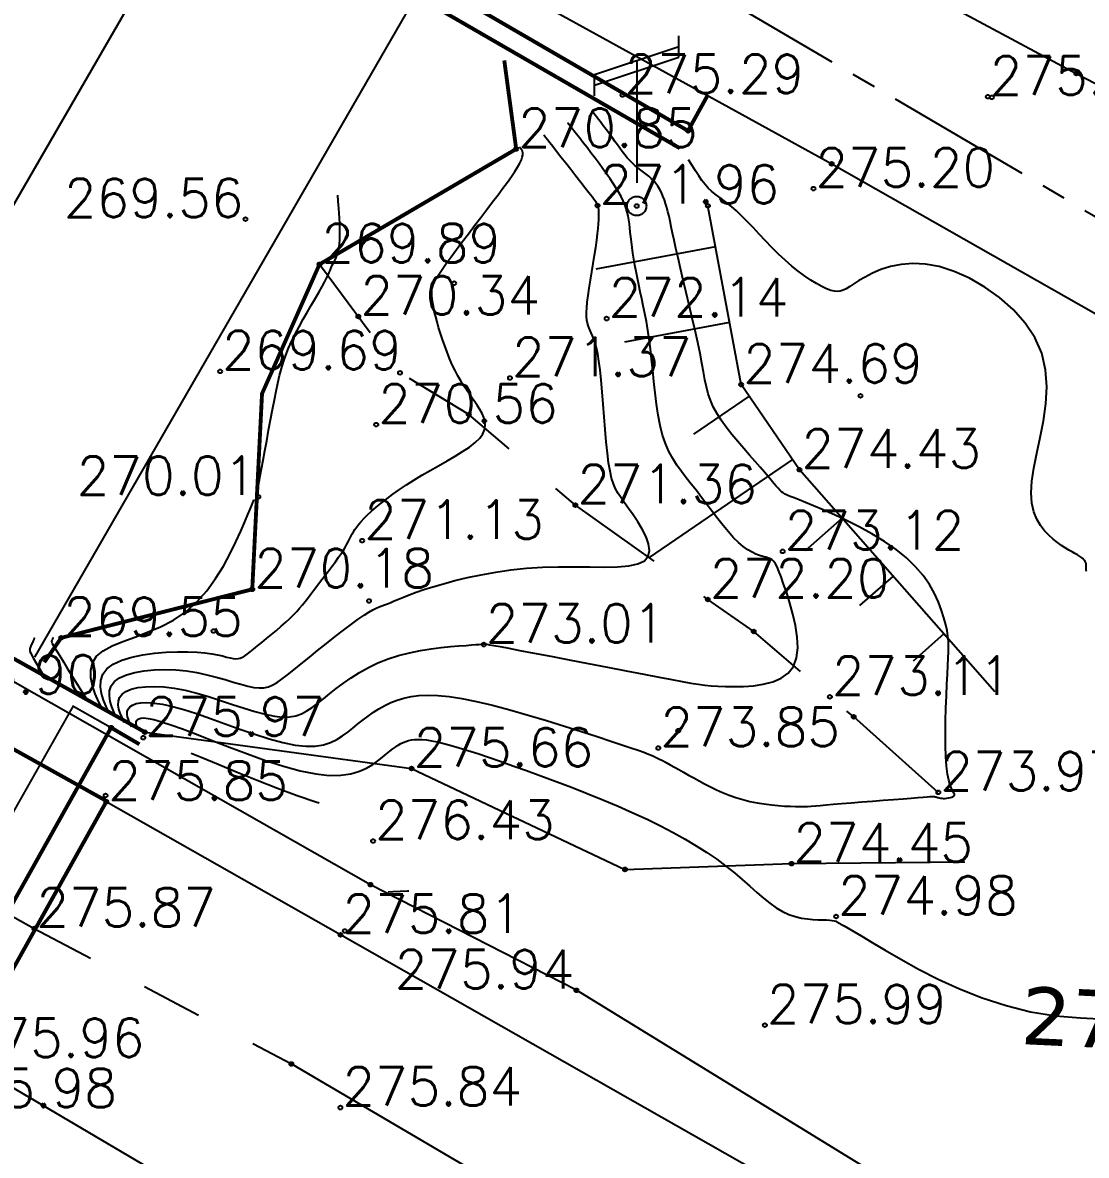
# Model space of a CAD drawing. Extents: x 524954 to 526204, y 9523489 to 9524010.
# Drawn here: x 525368.5 to 525396.12, y 9523676.74 to 9523706.15 of the extents above; entities that cross this region are included whole.
import ezdxf
from ezdxf.enums import TextEntityAlignment as Align

# ---------------------------------------------------------------- set-up
doc = ezdxf.new("R2010")
doc.units = 0
doc.header["$PDMODE"] = 33
doc.header["$PDSIZE"] = 0.1
for name, pattern in [('ACAD_ISO12W100', [21, 12, -3, 0, -3, 0, -3]), ('AXES2', [28.575, 19.05, -3.175, 3.175, -3.175]), ('CACHE2', [4.7625, 3.175, -1.5875]), ('CACHEX2', [19.05, 12.7, -6.35])]:
    doc.linetypes.add(name, pattern=pattern)
for name, color, linetype in [('Axe_Route_Existante', 1, 'AXES2'), ('Bas_Talus', 40, 'CACHE2'), ('Bord Fleuve', 4, 'ACAD_ISO12W100'), ('Bord_Route_Existante', 6, 'Continuous'), ('CN_01_00', 3, 'Continuous'), ('CN_02_00', 4, 'Continuous'), ('CN_05_00', 6, 'Continuous'), ('CN_10_00', 1, 'Continuous'), ('Cotation Courbes de niveau', 7, 'Continuous'), ('Haut_Talus', 30, 'Continuous'), ('PONT', 7, 'Continuous'), ('Réseau_Electrique', 1, 'CACHE2'), ('Talus', 2, 'Continuous'), ('TopoAlt', 3, 'Continuous'), ('TOPOJIS', 7, 'Continuous')]:
    doc.layers.add(name, color=color, linetype=linetype)
doc.layers.add('Trottoir', color=7, linetype='Continuous', true_color=0xff6666)
doc.styles.add('Simplex 1.0', font='Simplex.shx', dxfattribs={"width": 0.99, "height": 1})
doc.styles.add('Verdana 1.0', font='verdana.ttf', dxfattribs={"width": 0.99, "height": 1})

# ---------------------------------------------------------------- blocks, each defined once
blk = doc.blocks.new('TCPOINT M')
at = {"color": 0}
blk.add_point((0, 0), dxfattribs=at)
at = {"layer": 'TopoAlt', "style": 'Simplex 1.0', "width": 0.99}
blk.add_attdef('ALT', (0.15, 0.15), '', height=1, dxfattribs=at)
blk = doc.blocks.new('e004')
at = {"color": 0}
blk.add_line((0, 3.777478), (0, 0.25), dxfattribs=at)
for points in [[(-1.096503, 3.137365), (-1.096503, 3.412949), (1.096503, 4.142007), (1.096503, 4.417591)], [(-1.096503, 2.861781), (-1.096503, 3.137365), (1.096503, 3.866423), (1.096503, 4.142007)]]:
    blk.add_lwpolyline(points, dxfattribs=at)
blk.add_circle((0, 0), 0.25, dxfattribs=at)

msp = doc.modelspace()

# ---------------------------------------------------------------- hatches: boundary and pattern name
at = {"layer": 'Bord Fleuve', "ltscale": 0.5}
h = msp.add_hatch(dxfattribs=at)
h.set_pattern_fill('ANSI33', color=256, scale=2, angle=15, style=0)
edge = h.paths.add_edge_path()
edge.add_line((525326.846, 9523735.199), (525327.483, 9523734.771))
edge.add_line((525327.483, 9523734.771), (525364.269, 9523714.296))
edge.add_line((525364.269, 9523714.296), (525365.78, 9523713.988))
edge.add_line((525365.78, 9523713.988), (525369.372, 9523711.903))
edge.add_line((525369.372, 9523711.903), (525375.355, 9523708.431))
edge.add_line((525375.355, 9523708.431), (525381.004, 9523705.169))
edge.add_line((525293.676, 9523732.146), (525299.792, 9523730.275))
edge.add_line((525299.792, 9523730.275), (525304.371, 9523733.048))
edge.add_line((525304.371, 9523733.048), (525316.169, 9523733.718))
edge.add_line((525316.169, 9523733.718), (525320.161, 9523732.97))
edge.add_line((525320.161, 9523732.97), (525326.842, 9523735.193))
edge.add_line((525369.06, 9523689.539), (525336.596, 9523707.741))
edge.add_line((525336.596, 9523707.741), (525310.114, 9523722.746))
edge.add_line((525310.114, 9523722.746), (525293.676, 9523732.146))
edge.add_line((525381.004, 9523705.169), (525381.313, 9523702.868))
edge.add_line((525381.313, 9523702.868), (525376.206, 9523699.873))
edge.add_line((525376.206, 9523699.873), (525374.714, 9523696.514))
edge.add_line((525374.714, 9523696.514), (525374.46, 9523691.434))
edge.add_line((525374.46, 9523691.434), (525369.5, 9523690.174))
edge.add_line((525369.5, 9523690.174), (525369.06, 9523689.539))

# ---------------------------------------------------------------- linework, layer by layer
at = {"layer": 'Axe_Route_Existante', "ltscale": 0.5, "flags": 128}
msp.add_lwpolyline([(524973.101, 9523802.49), (525007.26, 9523792.779), (525027.54, 9523787.364), (525056.127, 9523779.755), (525082.674, 9523773.102), (525107.546, 9523770.048), (525120.684, 9523770.139), (525151.777, 9523772.648), (525176.899, 9523773.894), (525199.324, 9523771.095), (525218.337, 9523765.264), (525227.192, 9523761.534), (525233.843, 9523758.094), (525246.468, 9523751.167), (525256.506, 9523745.531), (525267.014, 9523739.694), (525277.691, 9523733.704), (525288.849, 9523727.299), (525294.632, 9523724.022), (525301.927, 9523719.966), (525310.691, 9523715.333), (525328.32, 9523705.784), (525328.32, 9523705.784), (525337.316, 9523700.691), (525351.138, 9523692.703), (525363.696, 9523685.45), (525368.801, 9523682.627), (525375.475, 9523679.109), (525390.225, 9523670.468), (525400.9, 9523665.019), (525419.619, 9523658.456), (525435.368, 9523656.046), (525454.334, 9523656.625), (525476.288, 9523660.734), (525488.784, 9523664.768), (525501.859, 9523668.012), (525521.809, 9523675.315), (525541.116, 9523687.802), (525552.62, 9523697.708), (525562.351, 9523710.18), (525568.681, 9523722.572), (525575.059, 9523738.704), (525576.995, 9523751.051), (525577.798, 9523776.069), (525576.166, 9523799.52), (525574.181, 9523815.429), (525572.049, 9523834.204), (525569.92, 9523851.041), (525567.326, 9523868.19), (525565.579, 9523885.379), (525563.689, 9523903.219), (525561.356, 9523920.701), (525558.839, 9523938.161)], dxfattribs=at)
at = {"layer": 'Axe_Route_Existante', "ltscale": 0.2, "flags": 128}
msp.add_lwpolyline([(525160.389, 9523785.573), (525205.797, 9523788.476), (525217.621, 9523788.238), (525236.372, 9523785.487), (525254.986, 9523779.404), (525273.087, 9523770.44), (525292.33, 9523759.946), (525308.092, 9523751.255), (525324.048, 9523742.079), (525331.063, 9523738.206), (525341.621, 9523732.26), (525352.065, 9523726.389), (525361.763, 9523720.953), (525371.128, 9523715.674), (525380.291, 9523710.543), (525400.244, 9523698.831), (525414.858, 9523691.369), (525425.413, 9523686.737), (525431.187, 9523683.889)], dxfattribs=at)
at = {"layer": 'Bas_Talus', "flags": 128}
msp.add_lwpolyline([(525392.273, 9523686.162), (525390.077, 9523688.122), (525389.459, 9523688.641), (525387.481, 9523690.34), (525386.29, 9523691.171), (525382.849, 9523693.619), (525380.082, 9523695.975), (525378.297, 9523697.057), (525376.206, 9523699.873)], dxfattribs=at)
at = {"layer": 'Bord Fleuve', "ltscale": 0.35, "const_width": 0.1, "flags": 128}
msp.add_lwpolyline([(525381.004, 9523705.169), (525381.313, 9523702.868), (525381.313, 9523702.868), (525376.206, 9523699.873), (525374.714, 9523696.514), (525374.46, 9523691.434), (525369.5, 9523690.174), (525369.06, 9523689.539)], dxfattribs=at)
at = {"layer": 'Bord_Route_Existante', "flags": 128}
for points in [[(525346.028, 9523732.316), (525354.526, 9523727.648), (525363.335, 9523722.699), (525371.321, 9523718.172), (525376.652, 9523715.38), (525382.142, 9523712.183), (525395.856, 9523704.828), (525395.856, 9523704.828), (525401.71, 9523701.801), (525409.985, 9523697.903), (525415.84, 9523695.278), (525430.215, 9523690), (525436.684, 9523688.694), (525441.356, 9523688.089), (525443.417, 9523687.982), (525445.872, 9523688.393), (525453.234, 9523689.279), (525457.776, 9523689.385), (525461.814, 9523688.848), (525465.727, 9523687.872)], [(525343.726, 9523728.156), (525351.8, 9523723.613), (525360.975, 9523718.45), (525370.171, 9523713.28), (525376.191, 9523709.871), (525380.713, 9523707.33), (525389.505, 9523702.482), (525412.422, 9523689.465), (525421.867, 9523683.787), (525423.507, 9523682.529)], [(525423.507, 9523682.529), (525432.528, 9523673.917), (525433.655, 9523672.219), (525434.746, 9523669.32), (525434.997, 9523667.278), (525434.359, 9523665.279), (525432.321, 9523662.935), (525429.626, 9523661.422), (525427.553, 9523661.225), (525420.526, 9523662.472), (525402.567, 9523668.413), (525391.735, 9523673.94), (525376.752, 9523682.462), (525370.67, 9523685.917)], [(525366.952, 9523679.251), (525366.954, 9523679.25), (525373.613, 9523675.331), (525387.934, 9523667.351), (525398.788, 9523661.523), (525418.68, 9523653.805), (525430.88, 9523651.525), (525439.701, 9523650.438), (525443.757, 9523650.251), (525454.485, 9523650.655), (525458.7, 9523651.014), (525461.112, 9523651.402), (525467.945, 9523652.385)]]:
    msp.add_lwpolyline(points, dxfattribs=at)
at = {"layer": 'CN_01_00', "flags": 128}
for points, elevation in [([(525371.136, 9523687.978), (525371.112, 9523688.027), (525371.07, 9523688.119), (525371.029, 9523688.218), (525370.998, 9523688.323), (525370.981, 9523688.428), (525370.985, 9523688.531), (525371.016, 9523688.626), (525371.08, 9523688.712), (525371.181, 9523688.784), (525371.318, 9523688.841), (525371.488, 9523688.882), (525371.688, 9523688.906), (525371.914, 9523688.912), (525372.163, 9523688.899), (525372.432, 9523688.866), (525372.719, 9523688.812), (525373.019, 9523688.737), (525373.328, 9523688.648), (525373.639, 9523688.548), (525373.947, 9523688.446), (525374.246, 9523688.348), (525374.531, 9523688.26), (525374.796, 9523688.188), (525375.035, 9523688.138), (525375.245, 9523688.117), (525375.428, 9523688.122), (525375.592, 9523688.152), (525375.741, 9523688.204), (525375.881, 9523688.276), (525376.018, 9523688.366), (525376.158, 9523688.471), (525376.306, 9523688.589), (525376.466, 9523688.719), (525376.64, 9523688.855), (525376.829, 9523688.996), (525377.031, 9523689.136), (525377.248, 9523689.273), (525377.479, 9523689.403), (525377.725, 9523689.522), (525377.985, 9523689.626), (525378.26, 9523689.713), (525378.542, 9523689.784), (525378.825, 9523689.841), (525379.102, 9523689.886), (525379.366, 9523689.92), (525379.611, 9523689.945), (525379.828, 9523689.964), (525380.012, 9523689.978), (525380.156, 9523689.989), (525380.265, 9523689.997), (525380.344, 9523690.003), (525380.397, 9523690.008), (525380.43, 9523690.01), (525380.448, 9523690.012), (525380.456, 9523690.013), (525380.459, 9523690.014), (525380.462, 9523690.015), (525380.465, 9523690.016), (525380.469, 9523690.016), (525380.472, 9523690.017), (525380.476, 9523690.018), (525380.481, 9523690.018), (525380.486, 9523690.019), (525380.491, 9523690.019), (525380.499, 9523690.018), (525380.517, 9523690.016), (525380.555, 9523690.009), (525380.624, 9523689.996), (525380.735, 9523689.976), (525380.896, 9523689.945), (525381.118, 9523689.903), (525381.411, 9523689.847), (525381.781, 9523689.776), (525382.212, 9523689.694), (525382.686, 9523689.603), (525383.184, 9523689.508), (525383.686, 9523689.412), (525384.172, 9523689.318), (525384.624, 9523689.232), (525385.022, 9523689.155), (525385.352, 9523689.092), (525385.623, 9523689.041), (525385.848, 9523689.001), (525386.039, 9523688.97), (525386.211, 9523688.948), (525386.377, 9523688.932), (525386.551, 9523688.921), (525386.745, 9523688.913), (525386.969, 9523688.909), (525387.216, 9523688.913), (525387.474, 9523688.931), (525387.73, 9523688.968), (525387.974, 9523689.031), (525388.194, 9523689.125), (525388.377, 9523689.257), (525388.513, 9523689.432), (525388.592, 9523689.653), (525388.622, 9523689.911), (525388.61, 9523690.195), (525388.566, 9523690.491), (525388.5, 9523690.79), (525388.42, 9523691.077), (525388.337, 9523691.342), (525388.258, 9523691.572), (525388.191, 9523691.759), (525388.136, 9523691.906), (525388.089, 9523692.017), (525388.046, 9523692.099), (525388.005, 9523692.157), (525387.963, 9523692.197), (525387.916, 9523692.224), (525387.861, 9523692.245), (525387.795, 9523692.265), (525387.719, 9523692.287), (525387.633, 9523692.314), (525387.539, 9523692.35), (525387.436, 9523692.398), (525387.326, 9523692.462), (525387.208, 9523692.544), (525387.085, 9523692.648), (525386.956, 9523692.775), (525386.823, 9523692.924), (525386.686, 9523693.088), (525386.547, 9523693.265), (525386.407, 9523693.448), (525386.267, 9523693.635), (525386.128, 9523693.819), (525385.991, 9523693.998), (525385.857, 9523694.167), (525385.727, 9523694.33), (525385.603, 9523694.492), (525385.486, 9523694.657), (525385.377, 9523694.83), (525385.278, 9523695.015), (525385.19, 9523695.217), (525385.113, 9523695.441), (525385.05, 9523695.689), (525384.998, 9523695.957), (525384.955, 9523696.241), (525384.918, 9523696.533), (525384.887, 9523696.829), (525384.858, 9523697.122), (525384.83, 9523697.407), (525384.801, 9523697.679), (525384.767, 9523697.932), (525384.731, 9523698.168), (525384.693, 9523698.388), (525384.654, 9523698.596), (525384.613, 9523698.793), (525384.573, 9523698.981), (525384.534, 9523699.162), (525384.496, 9523699.339), (525384.461, 9523699.512), (525384.428, 9523699.683), (525384.398, 9523699.849), (525384.37, 9523700.01), (525384.346, 9523700.166), (525384.324, 9523700.314), (525384.305, 9523700.454), (525384.288, 9523700.585), (525384.275, 9523700.707), (525384.263, 9523700.821), (525384.251, 9523700.928), (525384.237, 9523701.031), (525384.22, 9523701.13), (525384.199, 9523701.228), (525384.171, 9523701.325), (525384.137, 9523701.424), (525384.093, 9523701.526), (525384.04, 9523701.632), (525383.98, 9523701.741), (525383.911, 9523701.854), (525383.835, 9523701.972), (525383.752, 9523702.094), (525383.662, 9523702.221), (525383.567, 9523702.353), (525383.465, 9523702.49), (525383.361, 9523702.63), (525383.255, 9523702.768), (525383.152, 9523702.903), (525383.054, 9523703.03), (525382.963, 9523703.147), (525382.882, 9523703.251), (525382.814, 9523703.339), (525382.76, 9523703.407), (525382.72, 9523703.459), (525382.691, 9523703.496), (525382.671, 9523703.521), (525382.659, 9523703.536), (525382.653, 9523703.544), (525382.651, 9523703.547), (525382.651, 9523703.547)], 273), ([(525370.736, 9523688.25), (525370.668, 9523688.39), (525370.6, 9523688.553), (525370.547, 9523688.726), (525370.518, 9523688.9), (525370.525, 9523689.07), (525370.577, 9523689.23), (525370.683, 9523689.373), (525370.851, 9523689.493), (525371.071, 9523689.592), (525371.331, 9523689.671), (525371.619, 9523689.73), (525371.921, 9523689.773), (525372.225, 9523689.8), (525372.519, 9523689.813), (525372.79, 9523689.813), (525373.028, 9523689.803), (525373.233, 9523689.784), (525373.409, 9523689.759), (525373.56, 9523689.732), (525373.687, 9523689.703), (525373.794, 9523689.676), (525373.886, 9523689.653), (525373.963, 9523689.638), (525374.031, 9523689.631), (525374.092, 9523689.634), (525374.149, 9523689.647), (525374.206, 9523689.671), (525374.265, 9523689.706), (525374.331, 9523689.752), (525374.406, 9523689.81), (525374.493, 9523689.88), (525374.595, 9523689.963), (525374.709, 9523690.055), (525374.831, 9523690.155), (525374.958, 9523690.261), (525375.086, 9523690.368), (525375.21, 9523690.476), (525375.329, 9523690.581), (525375.437, 9523690.68), (525375.532, 9523690.773), (525375.616, 9523690.861), (525375.691, 9523690.945), (525375.762, 9523691.029), (525375.83, 9523691.114), (525375.899, 9523691.204), (525375.972, 9523691.3), (525376.051, 9523691.405), (525376.139, 9523691.52), (525376.234, 9523691.644), (525376.332, 9523691.772), (525376.431, 9523691.901), (525376.528, 9523692.029), (525376.619, 9523692.152), (525376.702, 9523692.266), (525376.775, 9523692.369), (525376.834, 9523692.459), (525376.881, 9523692.536), (525376.92, 9523692.604), (525376.951, 9523692.663), (525376.978, 9523692.718), (525377.002, 9523692.769), (525377.027, 9523692.82), (525377.055, 9523692.872), (525377.087, 9523692.928), (525377.126, 9523692.988), (525377.172, 9523693.053), (525377.226, 9523693.123), (525377.291, 9523693.198), (525377.367, 9523693.28), (525377.456, 9523693.367), (525377.558, 9523693.462), (525377.675, 9523693.564), (525377.806, 9523693.672), (525377.951, 9523693.785), (525378.11, 9523693.903), (525378.281, 9523694.023), (525378.464, 9523694.147), (525378.659, 9523694.271), (525378.864, 9523694.396), (525379.08, 9523694.521), (525379.299, 9523694.645), (525379.517, 9523694.768), (525379.726, 9523694.89), (525379.922, 9523695.01), (525380.098, 9523695.128), (525380.248, 9523695.245), (525380.365, 9523695.359), (525380.446, 9523695.47), (525380.493, 9523695.579), (525380.511, 9523695.687), (525380.503, 9523695.792), (525380.475, 9523695.896), (525380.43, 9523695.998), (525380.373, 9523696.1), (525380.309, 9523696.2), (525380.24, 9523696.3), (525380.17, 9523696.402), (525380.097, 9523696.505), (525380.022, 9523696.613), (525379.947, 9523696.726), (525379.872, 9523696.847), (525379.798, 9523696.976), (525379.725, 9523697.115), (525379.653, 9523697.266), (525379.584, 9523697.424), (525379.519, 9523697.589), (525379.457, 9523697.755), (525379.399, 9523697.92), (525379.346, 9523698.081), (525379.299, 9523698.235), (525379.258, 9523698.378), (525379.224, 9523698.507), (525379.196, 9523698.624), (525379.173, 9523698.73), (525379.156, 9523698.824), (525379.143, 9523698.908), (525379.134, 9523698.984), (525379.127, 9523699.052), (525379.124, 9523699.114), (525379.123, 9523699.17), (525379.127, 9523699.225), (525379.137, 9523699.282), (525379.158, 9523699.345), (525379.191, 9523699.418), (525379.238, 9523699.505), (525379.304, 9523699.611), (525379.389, 9523699.739), (525379.496, 9523699.891), (525379.622, 9523700.065), (525379.762, 9523700.255), (525379.914, 9523700.458), (525380.073, 9523700.668), (525380.235, 9523700.882), (525380.396, 9523701.093), (525380.553, 9523701.299), (525380.702, 9523701.494), (525380.841, 9523701.677), (525380.969, 9523701.848), (525381.086, 9523702.007), (525381.189, 9523702.152), (525381.278, 9523702.283), (525381.351, 9523702.4), (525381.407, 9523702.501), (525381.447, 9523702.587), (525381.471, 9523702.659), (525381.482, 9523702.718), (525381.483, 9523702.766), (525381.477, 9523702.804), (525381.465, 9523702.834), (525381.452, 9523702.857), (525381.439, 9523702.874), (525381.428, 9523702.888), (525381.42, 9523702.898), (525381.415, 9523702.905), (525381.411, 9523702.91), (525381.408, 9523702.913), (525381.407, 9523702.915), (525381.407, 9523702.915), (525381.407, 9523702.915)], 271), ([(525368.799, 9523690.162), (525368.799, 9523690.162), (525368.799, 9523690.161), (525368.798, 9523690.16), (525368.797, 9523690.156), (525368.794, 9523690.15), (525368.791, 9523690.142), (525368.786, 9523690.13), (525368.779, 9523690.114), (525368.771, 9523690.094), (525368.761, 9523690.071), (525368.75, 9523690.045), (525368.739, 9523690.018), (525368.727, 9523689.991), (525368.715, 9523689.964), (525368.704, 9523689.939), (525368.694, 9523689.916), (525368.686, 9523689.897), (525368.681, 9523689.877), (525368.681, 9523689.853), (525368.689, 9523689.821), (525368.707, 9523689.778), (525368.737, 9523689.718), (525368.78, 9523689.638), (525368.84, 9523689.535), (525368.916, 9523689.406), (525369.009, 9523689.254), (525369.044, 9523689.198)], 271)]:
    msp.add_lwpolyline(points, dxfattribs=dict(at, elevation=elevation))
at = {"layer": 'CN_02_00', "flags": 128}
for points, elevation in [([(525371.324, 9523687.863), (525371.324, 9523687.865), (525371.298, 9523687.92), (525371.271, 9523687.983), (525371.244, 9523688.051), (525371.224, 9523688.121), (525371.213, 9523688.192), (525371.215, 9523688.261), (525371.236, 9523688.324), (525371.279, 9523688.381), (525371.347, 9523688.429), (525371.442, 9523688.465), (525371.567, 9523688.487), (525371.722, 9523688.493), (525371.91, 9523688.481), (525372.132, 9523688.448), (525372.389, 9523688.392), (525372.684, 9523688.311), (525373.015, 9523688.205), (525373.375, 9523688.079), (525373.754, 9523687.943), (525374.141, 9523687.804), (525374.526, 9523687.671), (525374.899, 9523687.552), (525375.251, 9523687.455), (525375.571, 9523687.389), (525375.851, 9523687.36), (525376.094, 9523687.364), (525376.306, 9523687.398), (525376.491, 9523687.456), (525376.655, 9523687.534), (525376.804, 9523687.625), (525376.941, 9523687.727), (525377.073, 9523687.832), (525377.204, 9523687.938), (525377.337, 9523688.043), (525377.471, 9523688.144), (525377.609, 9523688.241), (525377.751, 9523688.332), (525377.9, 9523688.416), (525378.055, 9523688.491), (525378.219, 9523688.556), (525378.393, 9523688.61), (525378.582, 9523688.651), (525378.789, 9523688.678), (525379.021, 9523688.687), (525379.281, 9523688.678), (525379.574, 9523688.649), (525379.905, 9523688.597), (525380.28, 9523688.522), (525380.698, 9523688.422), (525381.15, 9523688.302), (525381.621, 9523688.168), (525382.098, 9523688.026), (525382.564, 9523687.882), (525383.008, 9523687.741), (525383.414, 9523687.61), (525383.768, 9523687.494), (525384.059, 9523687.398), (525384.294, 9523687.319), (525384.481, 9523687.255), (525384.629, 9523687.202), (525384.748, 9523687.157), (525384.847, 9523687.116), (525384.934, 9523687.077), (525385.019, 9523687.035), (525385.11, 9523686.988), (525385.207, 9523686.936), (525385.311, 9523686.879), (525385.422, 9523686.818), (525385.539, 9523686.752), (525385.661, 9523686.683), (525385.789, 9523686.611), (525385.923, 9523686.537), (525386.062, 9523686.46), (525386.206, 9523686.382), (525386.356, 9523686.305), (525386.512, 9523686.229), (525386.673, 9523686.157), (525386.84, 9523686.089), (525387.014, 9523686.028), (525387.194, 9523685.974), (525387.379, 9523685.928), (525387.568, 9523685.891), (525387.756, 9523685.861), (525387.94, 9523685.837), (525388.117, 9523685.82), (525388.283, 9523685.807), (525388.435, 9523685.799), (525388.569, 9523685.794), (525388.683, 9523685.793), (525388.784, 9523685.793), (525388.879, 9523685.797), (525388.976, 9523685.803), (525389.083, 9523685.812), (525389.208, 9523685.824), (525389.358, 9523685.838), (525389.541, 9523685.854), (525389.762, 9523685.873), (525390.014, 9523685.893), (525390.286, 9523685.915), (525390.566, 9523685.936), (525390.846, 9523685.958), (525391.114, 9523685.978), (525391.36, 9523685.997), (525391.573, 9523686.013), (525391.745, 9523686.027), (525391.88, 9523686.037), (525391.982, 9523686.045), (525392.057, 9523686.05), (525392.11, 9523686.053), (525392.146, 9523686.053), (525392.172, 9523686.052), (525392.192, 9523686.048), (525392.211, 9523686.043), (525392.231, 9523686.037), (525392.252, 9523686.03), (525392.274, 9523686.024), (525392.3, 9523686.017), (525392.33, 9523686.012), (525392.363, 9523686.008), (525392.402, 9523686.006), (525392.447, 9523686.006), (525392.494, 9523686.01), (525392.542, 9523686.016), (525392.588, 9523686.024), (525392.629, 9523686.036), (525392.662, 9523686.05), (525392.685, 9523686.067), (525392.695, 9523686.087), (525392.691, 9523686.111), (525392.674, 9523686.144), (525392.648, 9523686.191), (525392.615, 9523686.259), (525392.58, 9523686.352), (525392.545, 9523686.476), (525392.513, 9523686.638), (525392.487, 9523686.843), (525392.47, 9523687.093), (525392.462, 9523687.38), (525392.46, 9523687.693), (525392.464, 9523688.02), (525392.472, 9523688.349), (525392.484, 9523688.668), (525392.497, 9523688.967), (525392.51, 9523689.233), (525392.523, 9523689.458), (525392.533, 9523689.648), (525392.539, 9523689.811), (525392.541, 9523689.955), (525392.535, 9523690.089), (525392.522, 9523690.221), (525392.5, 9523690.361), (525392.466, 9523690.515), (525392.421, 9523690.692), (525392.359, 9523690.888), (525392.278, 9523691.1), (525392.174, 9523691.324), (525392.042, 9523691.555), (525391.88, 9523691.789), (525391.684, 9523692.022), (525391.45, 9523692.25), (525391.177, 9523692.469), (525390.873, 9523692.677), (525390.55, 9523692.872), (525390.218, 9523693.054), (525389.89, 9523693.219), (525389.576, 9523693.367), (525389.287, 9523693.495), (525389.034, 9523693.602), (525388.827, 9523693.688), (525388.661, 9523693.755), (525388.531, 9523693.806), (525388.43, 9523693.847), (525388.353, 9523693.879), (525388.294, 9523693.908), (525388.246, 9523693.937), (525388.203, 9523693.969), (525388.16, 9523694.009), (525388.115, 9523694.057), (525388.064, 9523694.115), (525388.005, 9523694.185), (525387.937, 9523694.268), (525387.856, 9523694.364), (525387.76, 9523694.477), (525387.648, 9523694.606), (525387.518, 9523694.753), (525387.373, 9523694.914), (525387.221, 9523695.088), (525387.065, 9523695.269), (525386.912, 9523695.454), (525386.766, 9523695.641), (525386.634, 9523695.826), (525386.52, 9523696.005), (525386.429, 9523696.177), (525386.357, 9523696.345), (525386.3, 9523696.514), (525386.254, 9523696.689), (525386.214, 9523696.877), (525386.175, 9523697.081), (525386.134, 9523697.307), (525386.086, 9523697.561), (525386.027, 9523697.845), (525385.959, 9523698.154), (525385.885, 9523698.478), (525385.808, 9523698.809), (525385.729, 9523699.139), (525385.653, 9523699.46), (525385.581, 9523699.763), (525385.516, 9523700.04), (525385.461, 9523700.285), (525385.414, 9523700.498), (525385.374, 9523700.685), (525385.34, 9523700.848), (525385.309, 9523700.992), (525385.281, 9523701.12), (525385.253, 9523701.237), (525385.225, 9523701.346), (525385.194, 9523701.45), (525385.16, 9523701.55), (525385.123, 9523701.645), (525385.083, 9523701.735), (525385.039, 9523701.82), (525384.991, 9523701.9), (525384.939, 9523701.974), (525384.883, 9523702.042), (525384.822, 9523702.104), (525384.757, 9523702.161), (525384.689, 9523702.216), (525384.619, 9523702.269), (525384.547, 9523702.322), (525384.475, 9523702.377), (525384.403, 9523702.435), (525384.333, 9523702.497), (525384.265, 9523702.566), (525384.198, 9523702.64), (525384.133, 9523702.719), (525384.068, 9523702.802), (525384.005, 9523702.888), (525383.941, 9523702.976), (525383.877, 9523703.065), (525383.813, 9523703.154), (525383.748, 9523703.244), (525383.683, 9523703.331), (525383.619, 9523703.415), (525383.558, 9523703.496), (525383.501, 9523703.57), (525383.449, 9523703.637), (525383.403, 9523703.696), (525383.365, 9523703.746), (525383.334, 9523703.784), (525383.312, 9523703.814), (525383.295, 9523703.834), (525383.284, 9523703.848), (525383.278, 9523703.857), (525383.274, 9523703.861), (525383.273, 9523703.863), (525383.273, 9523703.863)], 274), ([(525370.92, 9523688.146), (525370.869, 9523688.254), (525370.815, 9523688.386), (525370.772, 9523688.524), (525370.75, 9523688.664), (525370.755, 9523688.8), (525370.796, 9523688.928), (525370.882, 9523689.042), (525371.016, 9523689.139), (525371.195, 9523689.216), (525371.41, 9523689.276), (525371.653, 9523689.318), (525371.917, 9523689.342), (525372.194, 9523689.349), (525372.476, 9523689.339), (525372.754, 9523689.313), (525373.023, 9523689.27), (525373.28, 9523689.216), (525373.524, 9523689.154), (525373.753, 9523689.089), (525373.967, 9523689.026), (525374.163, 9523688.968), (525374.341, 9523688.921), (525374.499, 9523688.888), (525374.638, 9523688.874), (525374.762, 9523688.88), (525374.878, 9523688.905), (525374.991, 9523688.951), (525375.107, 9523689.018), (525375.233, 9523689.106), (525375.375, 9523689.215), (525375.538, 9523689.347), (525375.726, 9523689.499), (525375.935, 9523689.667), (525376.158, 9523689.845), (525376.386, 9523690.027), (525376.613, 9523690.205), (525376.831, 9523690.373), (525377.033, 9523690.526), (525377.211, 9523690.656), (525377.362, 9523690.76), (525377.486, 9523690.84), (525377.59, 9523690.9), (525377.679, 9523690.944), (525377.756, 9523690.978), (525377.827, 9523691.006), (525377.897, 9523691.031), (525377.971, 9523691.059), (525378.054, 9523691.093), (525378.148, 9523691.133), (525378.258, 9523691.18), (525378.386, 9523691.233), (525378.536, 9523691.292), (525378.712, 9523691.356), (525378.916, 9523691.425), (525379.152, 9523691.5), (525379.422, 9523691.578), (525379.723, 9523691.659), (525380.053, 9523691.738), (525380.407, 9523691.813), (525380.781, 9523691.881), (525381.173, 9523691.938), (525381.578, 9523691.983), (525381.993, 9523692.011), (525382.412, 9523692.021), (525382.828, 9523692.02), (525383.228, 9523692.014), (525383.604, 9523692.012), (525383.944, 9523692.019), (525384.238, 9523692.043), (525384.475, 9523692.092), (525384.645, 9523692.174), (525384.742, 9523692.292), (525384.773, 9523692.441), (525384.75, 9523692.613), (525384.685, 9523692.801), (525384.588, 9523692.995), (525384.473, 9523693.188), (525384.351, 9523693.371), (525384.233, 9523693.537), (525384.128, 9523693.68), (525384.038, 9523693.806), (525383.961, 9523693.924), (525383.896, 9523694.044), (525383.84, 9523694.174), (525383.792, 9523694.323), (525383.751, 9523694.5), (525383.714, 9523694.715), (525383.682, 9523694.973), (525383.652, 9523695.266), (525383.625, 9523695.583), (525383.598, 9523695.912), (525383.572, 9523696.243), (525383.547, 9523696.564), (525383.52, 9523696.863), (525383.491, 9523697.131), (525383.461, 9523697.358), (525383.429, 9523697.546), (525383.395, 9523697.701), (525383.362, 9523697.828), (525383.328, 9523697.932), (525383.295, 9523698.018), (525383.264, 9523698.091), (525383.234, 9523698.156), (525383.208, 9523698.218), (525383.184, 9523698.281), (525383.165, 9523698.349), (525383.151, 9523698.426), (525383.143, 9523698.515), (525383.14, 9523698.619), (525383.145, 9523698.743), (525383.158, 9523698.89), (525383.179, 9523699.063), (525383.207, 9523699.256), (525383.24, 9523699.464), (525383.275, 9523699.68), (525383.311, 9523699.897), (525383.346, 9523700.111), (525383.379, 9523700.313), (525383.406, 9523700.498), (525383.427, 9523700.662), (525383.443, 9523700.803), (525383.453, 9523700.925), (525383.459, 9523701.029), (525383.461, 9523701.116), (525383.461, 9523701.188), (525383.459, 9523701.248), (525383.457, 9523701.296), (525383.453, 9523701.335), (525383.447, 9523701.369), (525383.436, 9523701.402), (525383.417, 9523701.44), (525383.386, 9523701.487), (525383.342, 9523701.547), (525383.282, 9523701.626), (525383.203, 9523701.727), (525383.104, 9523701.854), (525382.989, 9523702.002), (525382.863, 9523702.164), (525382.732, 9523702.332), (525382.601, 9523702.499), (525382.475, 9523702.66), (525382.361, 9523702.806), (525382.263, 9523702.932), (525382.186, 9523703.03), (525382.128, 9523703.105), (525382.086, 9523703.158), (525382.058, 9523703.194), (525382.041, 9523703.215), (525382.032, 9523703.226), (525382.029, 9523703.231), (525382.029, 9523703.231)], 272), ([(525376.2, 9523685.879), (525376.11, 9523685.906), (525375.627, 9523686.073), (525375.112, 9523686.264), (525374.585, 9523686.471), (525374.066, 9523686.68), (525373.576, 9523686.882), (525373.134, 9523687.065), (525372.872, 9523687.173)], 276), ([(525377.991, 9523683.581), (525378.108, 9523683.59), (525378.492, 9523683.607), (525378.528, 9523683.607)], 276)]:
    msp.add_lwpolyline(points, dxfattribs=dict(at, elevation=elevation))
at = {"layer": 'CN_05_00', "elevation": 275, "flags": 128}
for points in [[(525396.121, 9523691.899), (525396.114, 9523691.932), (525396.112, 9523691.961), (525396.113, 9523691.985), (525396.114, 9523692.006), (525396.115, 9523692.023), (525396.116, 9523692.038), (525396.116, 9523692.051), (525396.115, 9523692.063), (525396.114, 9523692.075), (525396.112, 9523692.088), (525396.109, 9523692.102), (525396.105, 9523692.118), (525396.098, 9523692.136), (525396.088, 9523692.157), (525396.073, 9523692.18), (525396.052, 9523692.204), (525396.025, 9523692.232), (525395.989, 9523692.261), (525395.943, 9523692.292), (525395.887, 9523692.326), (525395.821, 9523692.364), (525395.746, 9523692.406), (525395.662, 9523692.455), (525395.571, 9523692.511), (525395.472, 9523692.576), (525395.367, 9523692.652), (525395.257, 9523692.739), (525395.143, 9523692.839), (525395.03, 9523692.956), (525394.923, 9523693.094), (525394.83, 9523693.257), (525394.755, 9523693.449), (525394.704, 9523693.674), (525394.683, 9523693.936), (525394.698, 9523694.239), (525394.752, 9523694.584), (525394.831, 9523694.967), (525394.921, 9523695.377), (525395.004, 9523695.807), (525395.066, 9523696.25), (525395.089, 9523696.695), (525395.059, 9523697.135), (525394.959, 9523697.563), (525394.778, 9523697.969), (525394.525, 9523698.349), (525394.216, 9523698.698), (525393.862, 9523699.011), (525393.48, 9523699.284), (525393.083, 9523699.512), (525392.685, 9523699.69), (525392.3, 9523699.814), (525391.94, 9523699.88), (525391.609, 9523699.897), (525391.305, 9523699.873), (525391.029, 9523699.816), (525390.782, 9523699.737), (525390.563, 9523699.643), (525390.374, 9523699.544), (525390.213, 9523699.45), (525390.081, 9523699.366), (525389.973, 9523699.297), (525389.882, 9523699.241), (525389.802, 9523699.2), (525389.729, 9523699.175), (525389.655, 9523699.165), (525389.575, 9523699.173), (525389.483, 9523699.197), (525389.374, 9523699.239), (525389.249, 9523699.298), (525389.111, 9523699.374), (525388.962, 9523699.466), (525388.803, 9523699.573), (525388.638, 9523699.695), (525388.469, 9523699.83), (525388.297, 9523699.979), (525388.126, 9523700.141), (525387.955, 9523700.31), (525387.787, 9523700.484), (525387.623, 9523700.658), (525387.464, 9523700.827), (525387.312, 9523700.988), (525387.167, 9523701.135), (525387.03, 9523701.266), (525386.904, 9523701.376), (525386.786, 9523701.47), (525386.676, 9523701.551), (525386.574, 9523701.626), (525386.478, 9523701.697), (525386.387, 9523701.771), (525386.3, 9523701.852), (525386.216, 9523701.944), (525386.135, 9523702.052), (525386.053, 9523702.173), (525385.97, 9523702.304), (525385.884, 9523702.442), (525385.791, 9523702.584)], [(525371.488, 9523687.804), (525371.485, 9523687.813), (525371.472, 9523687.848), (525371.459, 9523687.884), (525371.449, 9523687.92), (525371.444, 9523687.956), (525371.446, 9523687.991), (525371.456, 9523688.023), (525371.477, 9523688.051), (525371.512, 9523688.074), (525371.566, 9523688.089), (525371.645, 9523688.093), (525371.757, 9523688.081), (525371.907, 9523688.05), (525372.101, 9523687.997), (525372.346, 9523687.919), (525372.648, 9523687.811), (525373.011, 9523687.672), (525373.422, 9523687.511), (525373.868, 9523687.337), (525374.334, 9523687.161), (525374.806, 9523686.993), (525375.268, 9523686.844), (525375.706, 9523686.722), (525376.107, 9523686.639), (525376.457, 9523686.602), (525376.76, 9523686.607), (525377.02, 9523686.645), (525377.242, 9523686.709), (525377.43, 9523686.791), (525377.589, 9523686.885), (525377.725, 9523686.982), (525377.841, 9523687.075), (525377.943, 9523687.158), (525378.033, 9523687.23), (525378.113, 9523687.292), (525378.186, 9523687.345), (525378.253, 9523687.39), (525378.318, 9523687.428), (525378.382, 9523687.46), (525378.447, 9523687.486), (525378.516, 9523687.508), (525378.591, 9523687.524), (525378.674, 9523687.534), (525378.766, 9523687.538), (525378.869, 9523687.535), (525378.986, 9523687.523), (525379.118, 9523687.502), (525379.266, 9523687.472), (525379.434, 9523687.432), (525379.622, 9523687.382), (525379.83, 9523687.321), (525380.061, 9523687.249), (525380.314, 9523687.167), (525380.592, 9523687.073), (525380.895, 9523686.969), (525381.224, 9523686.853), (525381.579, 9523686.727), (525381.956, 9523686.59), (525382.348, 9523686.444), (525382.75, 9523686.292), (525383.157, 9523686.133), (525383.561, 9523685.969), (525383.959, 9523685.802), (525384.343, 9523685.633), (525384.71, 9523685.463), (525385.057, 9523685.292), (525385.386, 9523685.12), (525385.697, 9523684.947), (525385.989, 9523684.774), (525386.263, 9523684.599), (525386.519, 9523684.424), (525386.757, 9523684.247), (525386.978, 9523684.071), (525387.184, 9523683.896), (525387.377, 9523683.726), (525387.559, 9523683.565), (525387.733, 9523683.415), (525387.901, 9523683.28), (525388.067, 9523683.162), (525388.231, 9523683.064), (525388.396, 9523682.99), (525388.56, 9523682.935), (525388.721, 9523682.898), (525388.875, 9523682.874), (525389.019, 9523682.86), (525389.152, 9523682.854), (525389.271, 9523682.851), (525389.373, 9523682.848), (525389.455, 9523682.842), (525389.521, 9523682.835), (525389.571, 9523682.825), (525389.609, 9523682.814), (525389.637, 9523682.803), (525389.658, 9523682.791), (525389.673, 9523682.781), (525389.686, 9523682.771), (525389.699, 9523682.763), (525389.721, 9523682.751), (525389.761, 9523682.729), (525389.829, 9523682.691), (525389.933, 9523682.631), (525390.082, 9523682.544), (525390.286, 9523682.424), (525390.554, 9523682.264), (525390.893, 9523682.062), (525391.297, 9523681.827), (525391.758, 9523681.574), (525392.27, 9523681.313), (525392.825, 9523681.059), (525393.415, 9523680.825), (525394.032, 9523680.623), (525394.668, 9523680.466), (525395.317, 9523680.362), (525395.969, 9523680.302), (525396.618, 9523680.271)]]:
    msp.add_lwpolyline(points, dxfattribs=at)
at = {"layer": 'CN_10_00', "elevation": 270, "flags": 128}
for points in [[(525374.587, 9523693.938), (525374.588, 9523693.938), (525374.589, 9523693.945), (525374.592, 9523693.961), (525374.597, 9523693.993), (525374.607, 9523694.046), (525374.621, 9523694.125), (525374.641, 9523694.235), (525374.668, 9523694.381), (525374.702, 9523694.567), (525374.742, 9523694.787), (525374.787, 9523695.031), (525374.835, 9523695.293), (525374.885, 9523695.565), (525374.936, 9523695.837), (525374.987, 9523696.102), (525375.035, 9523696.352), (525375.081, 9523696.581), (525375.125, 9523696.79), (525375.17, 9523696.985), (525375.218, 9523697.168), (525375.271, 9523697.345), (525375.331, 9523697.518), (525375.399, 9523697.693), (525375.48, 9523697.873), (525375.572, 9523698.061), (525375.674, 9523698.254), (525375.781, 9523698.448), (525375.891, 9523698.64), (525375.999, 9523698.824), (525376.101, 9523698.998), (525376.194, 9523699.156), (525376.274, 9523699.296), (525376.339, 9523699.413), (525376.389, 9523699.511), (525376.428, 9523699.592), (525376.458, 9523699.658), (525376.481, 9523699.714), (525376.501, 9523699.762), (525376.519, 9523699.806), (525376.539, 9523699.848), (525376.562, 9523699.891), (525376.587, 9523699.937), (525376.614, 9523699.989), (525376.641, 9523700.048), (525376.667, 9523700.116), (525376.69, 9523700.195), (525376.71, 9523700.287), (525376.724, 9523700.394), (525376.733, 9523700.516), (525376.736, 9523700.65), (525376.735, 9523700.791), (525376.73, 9523700.934), (525376.724, 9523701.074), (525376.716, 9523701.205), (525376.708, 9523701.324), (525376.7, 9523701.426), (525376.694, 9523701.506), (525376.689, 9523701.566), (525376.686, 9523701.609), (525376.684, 9523701.637), (525376.683, 9523701.655), (525376.682, 9523701.664), (525376.682, 9523701.667), (525376.682, 9523701.668)], [(525370.551, 9523688.353), (525370.465, 9523688.525), (525370.381, 9523688.72), (525370.312, 9523688.926), (525370.27, 9523689.135), (525370.266, 9523689.338), (525370.311, 9523689.528), (525370.416, 9523689.697), (525370.589, 9523689.84), (525370.821, 9523689.964), (525371.099, 9523690.079), (525371.41, 9523690.194), (525371.742, 9523690.318), (525372.081, 9523690.463), (525372.416, 9523690.636), (525372.732, 9523690.848), (525373.021, 9523691.105), (525373.279, 9523691.397), (525373.51, 9523691.712), (525373.712, 9523692.037), (525373.888, 9523692.36), (525374.038, 9523692.667), (525374.164, 9523692.947), (525374.266, 9523693.186), (525374.345, 9523693.374), (525374.405, 9523693.515), (525374.448, 9523693.617), (525374.477, 9523693.685), (525374.494, 9523693.726), (525374.503, 9523693.747), (525374.507, 9523693.755), (525374.507, 9523693.756)], [(525369.282, 9523690.17), (525369.282, 9523690.17), (525369.282, 9523690.17), (525369.282, 9523690.17), (525369.281, 9523690.169), (525369.281, 9523690.167), (525369.28, 9523690.164), (525369.278, 9523690.161), (525369.276, 9523690.156), (525369.273, 9523690.149), (525369.27, 9523690.142), (525369.267, 9523690.134), (525369.263, 9523690.126), (525369.26, 9523690.117), (525369.256, 9523690.109), (525369.253, 9523690.101), (525369.25, 9523690.094), (525369.247, 9523690.088), (525369.248, 9523690.078), (525369.254, 9523690.06), (525369.269, 9523690.031), (525369.294, 9523689.985), (525369.333, 9523689.918), (525369.388, 9523689.826), (525369.462, 9523689.705), (525369.555, 9523689.551), (525369.665, 9523689.372), (525369.786, 9523689.175), (525369.914, 9523688.97), (525370.043, 9523688.763), (525370.167, 9523688.569)]]:
    msp.add_lwpolyline(points, dxfattribs=at)
at = {"layer": 'Haut_Talus', "flags": 128}
for points in [[(525393.742, 9523688.773), (525388.669, 9523694.54), (525387.156, 9523696.75), (525386.291, 9523701.392)], [(525371.674, 9523687.724), (525378.598, 9523686.78), (525384.138, 9523684.16), (525388.46, 9523684.31), (525392.966, 9523684.36)]]:
    msp.add_lwpolyline(points, dxfattribs=at)
at = {"layer": 'PONT', "const_width": 0.1, "flags": 128}
for points in [[(525322.212, 9523738.363), (525322.212, 9523738.363), (525326.303, 9523735.932), (525327.643, 9523735.031), (525364.376, 9523714.585), (525365.89, 9523714.276), (525369.525, 9523712.167), (525375.508, 9523708.694), (525385.563, 9523702.888)], [(525371.674, 9523687.724), (525336.446, 9523707.476), (525309.964, 9523722.481), (525291.095, 9523733.271)], [(525366.952, 9523679.251), (525362.316, 9523681.651), (525349.65, 9523688.957), (525334.009, 9523697.775), (525324.387, 9523703.187), (525316.682, 9523707.341), (525306.692, 9523712.966), (525298.909, 9523717.467), (525286.187, 9523724.502), (525288.226, 9523728.338), (525290.072, 9523731.598), (525296.887, 9523727.578), (525312.026, 9523719.185), (525319.603, 9523714.854), (525329.312, 9523709.25), (525339.355, 9523703.708), (525353.191, 9523695.772), (525365.771, 9523688.671), (525370.679, 9523685.934), (525366.946, 9523679.239)], [(525386.282, 9523704.259), (525385.775, 9523703.34), (525366.079, 9523714.772)]]:
    msp.add_lwpolyline(points, dxfattribs=at)
at = {"layer": 'PONT', "linetype": 'CACHEX2', "ltscale": 0.025, "const_width": 0.05, "flags": 128}
msp.add_lwpolyline([(525370.795, 9523687.841), (525369.81, 9523688.398), (525364.33, 9523678.706), (525365.354, 9523678.127)], dxfattribs=at)
at = {"layer": 'PONT', "linetype": 'CACHEX2', "ltscale": 0.025, "flags": 128}
msp.add_lwpolyline([(525371.53, 9523687.41, 0.1, 0.1, 0), (525370.795, 9523687.841, 0.1, 0.1, 0), (525365.354, 9523678.127, 0.1, 0.1, 0), (525366.089, 9523677.696, 0, 0, 0)], format="xyseb", dxfattribs=at)
at = {"layer": 'Talus'}
for p, q in [((525386.489, 9523700.33), (525383.379, 9523699.75)), ((525386.856, 9523698.363), (525384.124, 9523697.854)), ((525387.359, 9523696.454), (525385.916, 9523695.466)), ((525388.489, 9523694.803), (525384.765, 9523692.256)), ((525389.779, 9523693.278), (525388.819, 9523692.434)), ((525391.1, 9523691.776), (525390.229, 9523691.01)), ((525392.421, 9523690.275), (525391.622, 9523689.572))]:
    msp.add_line(p, q, dxfattribs=at)
at = {"layer": 'Trottoir', "flags": 128}
msp.add_lwpolyline([(525431.623, 9523663.835), (525429.435, 9523662.623), (525419.921, 9523663.756), (525410.527, 9523667.251), (525402.929, 9523669.968), (525392.531, 9523675.094), (525382.877, 9523681.021), (525377.53, 9523683.764), (525366.337, 9523690.119), (525353.836, 9523697.252), (525340.005, 9523704.965), (525329.764, 9523710.745), (525320.282, 9523716.154), (525312.596, 9523720.462), (525303.314, 9523725.671), (525296.971, 9523729.217), (525289.209, 9523733.607), (525286.427, 9523735.183), (525285.562, 9523734.031)], dxfattribs=at)

# ---------------------------------------------------------------- block references
at = {"layer": 'Réseau_Electrique'}
msp.add_blockref('e004', (525384.443, 9523701.388), dxfattribs=at)
at = {"layer": 'TOPOJIS'}
ref = msp.add_blockref('TCPOINT M', (525384.075, 9523704.271, 275.29), dxfattribs=at)
ref.add_attrib('ALT', '275.29', (525384.125, 9523704.321, 275.29), dxfattribs={"layer": 'TopoAlt', "height": 1, "style": 'Simplex 1.0', "width": 0.99})
ref = msp.add_blockref('TCPOINT M', (525393.56, 9523704.226, 275.16), dxfattribs=at)
ref.add_attrib('ALT', '275.16', (525393.61, 9523704.276, 275.16), dxfattribs={"layer": 'TopoAlt', "height": 1, "style": 'Simplex 1.0', "width": 0.99})
for p in [(525395.856, 9523704.828, 275.12), (525393.662, 9523704.209, 275.17), (525385.775, 9523703.34, 275.25), (525389.505, 9523702.482, 275.2), (525384.443, 9523701.388, 273.27), (525386.291, 9523701.392, 274.94), (525379.703, 9523699.382, 271.21), (525378.297, 9523697.057, 270.64), (525390.254, 9523696.458, 274.82), (525380.082, 9523695.975, 270.88), (525377.493, 9523691.132, 271.85), (525373.454, 9523690.35, 270.05), (525387.481, 9523690.34, 272.41), (525390.077, 9523688.122, 273.32), (525370.795, 9523687.841, 269.74), (525371.674, 9523687.724, 275.99), (525385.521, 9523687.762, 273.46), (525370.652, 9523686.081, 276), (525384.138, 9523684.16, 276.02), (525377.53, 9523683.764, 276), (525376.865, 9523682.563, 275.92), (525375.475, 9523679.109, 275.82)]:
    msp.add_blockref('TCPOINT M', p, dxfattribs=at)
ref = msp.add_blockref('TCPOINT M', (525381.313, 9523702.868, 270.85), dxfattribs=at)
ref.add_attrib('ALT', '270.85', (525381.363, 9523702.918, 270.85), dxfattribs={"layer": 'TopoAlt', "height": 1, "style": 'Simplex 1.0', "width": 0.99})
ref = msp.add_blockref('TCPOINT M', (525389.032, 9523701.839, 275.2), dxfattribs=at)
ref.add_attrib('ALT', '275.20', (525389.082, 9523701.889, 275.2), dxfattribs={"layer": 'TopoAlt', "height": 1, "style": 'Simplex 1.0', "width": 0.99})
ref = msp.add_blockref('TCPOINT M', (525383.426, 9523701.399, 271.96), dxfattribs=at)
ref.add_attrib('ALT', '271.96', (525383.476, 9523701.449, 271.96), dxfattribs={"layer": 'TopoAlt', "height": 1, "style": 'Simplex 1.0', "width": 0.99})
ref = msp.add_blockref('TCPOINT M', (525374.284, 9523701.046, 269.56), dxfattribs=at)
ref.add_attrib('ALT', '269.56', dxfattribs={"layer": 'TopoAlt', "height": 1, "style": 'Simplex 1.0', "width": 0.99}).set_placement((525374.234, 9523701.096, 269.56), align=Align.RIGHT)
ref = msp.add_blockref('TCPOINT M', (525376.206, 9523699.873, 269.89), dxfattribs=at)
ref.add_attrib('ALT', '269.89', (525376.256, 9523699.923, 269.89), dxfattribs={"layer": 'TopoAlt', "height": 1, "style": 'Simplex 1.0', "width": 0.99})
ref = msp.add_blockref('TCPOINT M', (525377.215, 9523698.52, 270.34), dxfattribs=at)
ref.add_attrib('ALT', '270.34', (525377.265, 9523698.57, 270.34), dxfattribs={"layer": 'TopoAlt', "height": 1, "style": 'Simplex 1.0', "width": 0.99})
ref = msp.add_blockref('TCPOINT M', (525383.662, 9523698.465, 272.14), dxfattribs=at)
ref.add_attrib('ALT', '272.14', (525383.712, 9523698.515, 272.14), dxfattribs={"layer": 'TopoAlt', "height": 1, "style": 'Simplex 1.0', "width": 0.99})
ref = msp.add_blockref('TCPOINT M', (525373.627, 9523697.093, 269.69), dxfattribs=at)
ref.add_attrib('ALT', '269.69', (525373.677, 9523697.143, 269.69), dxfattribs={"layer": 'TopoAlt', "height": 1, "style": 'Simplex 1.0', "width": 0.99})
ref = msp.add_blockref('TCPOINT M', (525381.151, 9523696.921, 271.37), dxfattribs=at)
ref.add_attrib('ALT', '271.37', (525381.201, 9523696.971, 271.37), dxfattribs={"layer": 'TopoAlt', "height": 1, "style": 'Simplex 1.0', "width": 0.99})
ref = msp.add_blockref('TCPOINT M', (525387.156, 9523696.75, 274.69), dxfattribs=at)
ref.add_attrib('ALT', '274.69', (525387.206, 9523696.8, 274.69), dxfattribs={"layer": 'TopoAlt', "height": 1, "style": 'Simplex 1.0', "width": 0.99})
ref = msp.add_blockref('TCPOINT M', (525377.679, 9523695.711, 270.56), dxfattribs=at)
ref.add_attrib('ALT', '270.56', (525377.729, 9523695.761, 270.56), dxfattribs={"layer": 'TopoAlt', "height": 1, "style": 'Simplex 1.0', "width": 0.99})
ref = msp.add_blockref('TCPOINT M', (525388.669, 9523694.54, 274.43), dxfattribs=at)
ref.add_attrib('ALT', '274.43', (525388.719, 9523694.59, 274.43), dxfattribs={"layer": 'TopoAlt', "height": 1, "style": 'Simplex 1.0', "width": 0.99})
ref = msp.add_blockref('TCPOINT M', (525374.618, 9523693.836, 270.01), dxfattribs=at)
ref.add_attrib('ALT', '270.01', dxfattribs={"layer": 'TopoAlt', "height": 1, "style": 'Simplex 1.0', "width": 0.99}).set_placement((525374.568, 9523693.886, 270.01), align=Align.RIGHT)
ref = msp.add_blockref('TCPOINT M', (525382.849, 9523693.619, 271.36), dxfattribs=at)
ref.add_attrib('ALT', '271.36', (525382.899, 9523693.669, 271.36), dxfattribs={"layer": 'TopoAlt', "height": 1, "style": 'Simplex 1.0', "width": 0.99})
ref = msp.add_blockref('TCPOINT M', (525377.315, 9523692.698, 271.13), dxfattribs=at)
ref.add_attrib('ALT', '271.13', (525377.365, 9523692.748, 271.13), dxfattribs={"layer": 'TopoAlt', "height": 1, "style": 'Simplex 1.0', "width": 0.99})
ref = msp.add_blockref('TCPOINT M', (525388.232, 9523692.419, 273.12), dxfattribs=at)
ref.add_attrib('ALT', '273.12', (525388.282, 9523692.469, 273.12), dxfattribs={"layer": 'TopoAlt', "height": 1, "style": 'Simplex 1.0', "width": 0.99})
ref = msp.add_blockref('TCPOINT M', (525374.46, 9523691.434, 270.18), dxfattribs=at)
ref.add_attrib('ALT', '270.18', (525374.51, 9523691.484, 270.18), dxfattribs={"layer": 'TopoAlt', "height": 1, "style": 'Simplex 1.0', "width": 0.99})
ref = msp.add_blockref('TCPOINT M', (525386.29, 9523691.171, 272.2), dxfattribs=at)
ref.add_attrib('ALT', '272.20', (525386.34, 9523691.221, 272.2), dxfattribs={"layer": 'TopoAlt', "height": 1, "style": 'Simplex 1.0', "width": 0.99})
ref = msp.add_blockref('TCPOINT M', (525369.5, 9523690.174, 269.55), dxfattribs=at)
ref.add_attrib('ALT', '269.55', (525369.55, 9523690.224, 269.55), dxfattribs={"layer": 'TopoAlt', "height": 1, "style": 'Simplex 1.0', "width": 0.99})
ref = msp.add_blockref('TCPOINT M', (525380.472, 9523689.999, 273.01), dxfattribs=at)
ref.add_attrib('ALT', '273.01', (525380.522, 9523690.049, 273.01), dxfattribs={"layer": 'TopoAlt', "height": 1, "style": 'Simplex 1.0', "width": 0.99})
ref = msp.add_blockref('TCPOINT M', (525365.771, 9523688.671, 275.9), dxfattribs=at)
ref.add_attrib('ALT', '275.90', (525365.821, 9523688.721, 275.9), dxfattribs={"layer": 'TopoAlt', "height": 1, "style": 'Simplex 1.0', "width": 0.99})
ref = msp.add_blockref('TCPOINT M', (525389.459, 9523688.641, 273.11), dxfattribs=at)
ref.add_attrib('ALT', '273.11', (525389.509, 9523688.691, 273.11), dxfattribs={"layer": 'TopoAlt', "height": 1, "style": 'Simplex 1.0', "width": 0.99})
ref = msp.add_blockref('TCPOINT M', (525371.63, 9523687.58, 275.97), dxfattribs=at)
ref.add_attrib('ALT', '275.97', (525371.68, 9523687.63, 275.97), dxfattribs={"layer": 'TopoAlt', "height": 1, "style": 'Simplex 1.0', "width": 0.99})
ref = msp.add_blockref('TCPOINT M', (525385.003, 9523687.312, 273.85), dxfattribs=at)
ref.add_attrib('ALT', '273.85', (525385.053, 9523687.362, 273.85), dxfattribs={"layer": 'TopoAlt', "height": 1, "style": 'Simplex 1.0', "width": 0.99})
ref = msp.add_blockref('TCPOINT M', (525378.598, 9523686.78, 275.66), dxfattribs=at)
ref.add_attrib('ALT', '275.66', (525378.648, 9523686.83, 275.66), dxfattribs={"layer": 'TopoAlt', "height": 1, "style": 'Simplex 1.0', "width": 0.99})
ref = msp.add_blockref('TCPOINT M', (525392.273, 9523686.162, 273.97), dxfattribs=at)
ref.add_attrib('ALT', '273.97', (525392.323, 9523686.212, 273.97), dxfattribs={"layer": 'TopoAlt', "height": 1, "style": 'Simplex 1.0', "width": 0.99})
ref = msp.add_blockref('TCPOINT M', (525370.67, 9523685.917, 275.85), dxfattribs=at)
ref.add_attrib('ALT', '275.85', (525370.72, 9523685.967, 275.85), dxfattribs={"layer": 'TopoAlt', "height": 1, "style": 'Simplex 1.0', "width": 0.99})
ref = msp.add_blockref('TCPOINT M', (525377.598, 9523684.897, 276.43), dxfattribs=at)
ref.add_attrib('ALT', '276.43', (525377.648, 9523684.947, 276.43), dxfattribs={"layer": 'TopoAlt', "height": 1, "style": 'Simplex 1.0', "width": 0.99})
ref = msp.add_blockref('TCPOINT M', (525388.46, 9523684.31, 274.45), dxfattribs=at)
ref.add_attrib('ALT', '274.45', (525388.51, 9523684.36, 274.45), dxfattribs={"layer": 'TopoAlt', "height": 1, "style": 'Simplex 1.0', "width": 0.99})
ref = msp.add_blockref('TCPOINT M', (525389.62, 9523682.937, 274.98), dxfattribs=at)
ref.add_attrib('ALT', '274.98', (525389.67, 9523682.987, 274.98), dxfattribs={"layer": 'TopoAlt', "height": 1, "style": 'Simplex 1.0', "width": 0.99})
ref = msp.add_blockref('TCPOINT M', (525368.801, 9523682.627, 275.87), dxfattribs=at)
ref.add_attrib('ALT', '275.87', (525368.851, 9523682.677, 275.87), dxfattribs={"layer": 'TopoAlt', "height": 1, "style": 'Simplex 1.0', "width": 0.99})
ref = msp.add_blockref('TCPOINT M', (525376.752, 9523682.462, 275.81), dxfattribs=at)
ref.add_attrib('ALT', '275.81', (525376.802, 9523682.512, 275.81), dxfattribs={"layer": 'TopoAlt', "height": 1, "style": 'Simplex 1.0', "width": 0.99})
ref = msp.add_blockref('TCPOINT M', (525382.877, 9523681.021, 275.94), dxfattribs=at)
ref.add_attrib('ALT', '275.94', dxfattribs={"layer": 'TopoAlt', "height": 1, "style": 'Simplex 1.0', "width": 0.99}).set_placement((525382.827, 9523681.071, 275.94), align=Align.RIGHT)
ref = msp.add_blockref('TCPOINT M', (525387.771, 9523680.115, 275.99), dxfattribs=at)
ref.add_attrib('ALT', '275.99', (525387.821, 9523680.165, 275.99), dxfattribs={"layer": 'TopoAlt', "height": 1, "style": 'Simplex 1.0', "width": 0.99})
ref = msp.add_blockref('TCPOINT M', (525366.946, 9523679.239, 275.96), dxfattribs=at)
ref.add_attrib('ALT', '275.96', (525366.996, 9523679.289, 275.96), dxfattribs={"layer": 'TopoAlt', "height": 1, "style": 'Simplex 1.0', "width": 0.99})
ref = msp.add_blockref('TCPOINT M', (525366.229, 9523677.934, 275.98), dxfattribs=at)
ref.add_attrib('ALT', '275.98', (525366.279, 9523677.984, 275.98), dxfattribs={"layer": 'TopoAlt', "height": 1, "style": 'Simplex 1.0', "width": 0.99})
ref = msp.add_blockref('TCPOINT M', (525376.748, 9523677.976, 275.84), dxfattribs=at)
ref.add_attrib('ALT', '275.84', (525376.798, 9523678.026, 275.84), dxfattribs={"layer": 'TopoAlt', "height": 1, "style": 'Simplex 1.0', "width": 0.99})

# ---------------------------------------------------------------- texts
at = {"layer": 'Cotation Courbes de niveau', "style": 'Verdana 1.0', "width": 0.99}
msp.add_text('275', height=1.5, rotation=357.2911, dxfattribs=at).set_placement((525396.372, 9523680.283, 275), align=Align.MIDDLE_CENTER)

doc.saveas('drawing.dxf')
